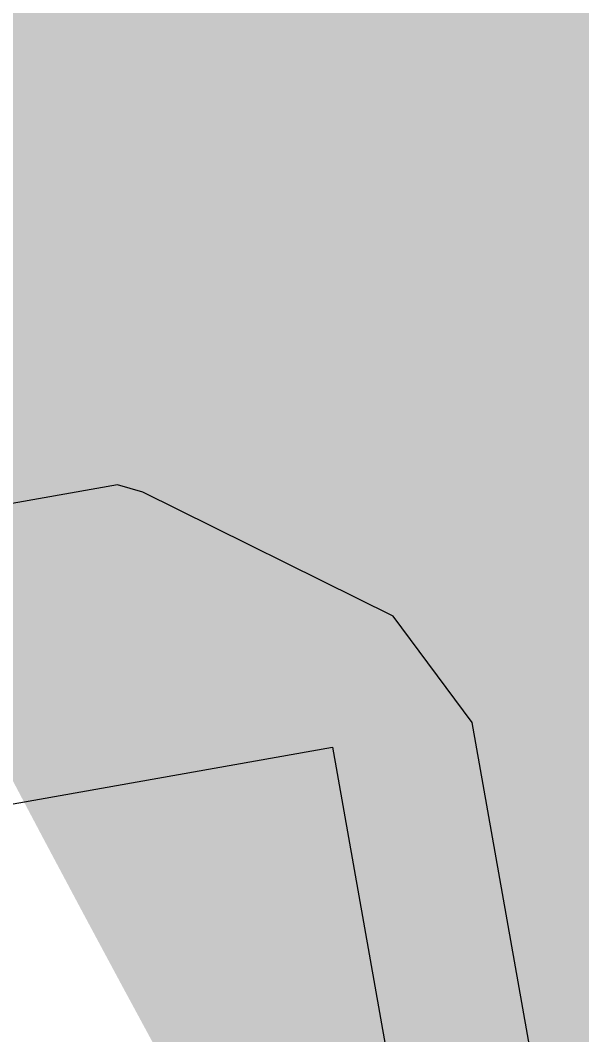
# Model space of a CAD drawing. Header units: millimetres. Extents: x 0 to 9483559, y -180456 to 305735.
# Drawn here: x 457250.94 to 457256.72, y 27047.54 to 27057.98 of the extents above; entities that cross this region are included whole.
import ezdxf
from ezdxf.enums import TextEntityAlignment as Align

# ---------------------------------------------------------------- set-up
doc = ezdxf.new("R2018")
doc.units = ezdxf.units.MM
for name, color, linetype, lineweight in [('АР_Маркер экспликации', 239, 'Continuous', 13), ('АР_Номер помещения', 250, 'Continuous', 9), ('АР_Размеры', 175, 'Continuous', 9), ('АР_Сущ Несущая стена', 250, 'Continuous', 50)]:
    doc.layers.add(name, color=color, linetype=linetype, lineweight=lineweight)
doc.layers.add('АР_Названия помещений', color=124, linetype='Continuous', lineweight=5, plot=False)
doc.layers.add('АР_Помещения_площадь', color=19, linetype='Continuous', lineweight=9, plot=False)
doc.styles.add('ISOCPEUR', font='', dxfattribs={"height": 250})
doc.styles.get("Standard").update_dxf_attribs({"font": 'GOST.TTF'})
doc.styles.get('ISOCPEUR').set_extended_font_data('ISOCPEUR', italic=True)

# ---------------------------------------------------------------- blocks, each defined once
blk = doc.blocks.new('*U333')
at = {"color": 7, "style": 'ISOCPEUR', "width": 0.7, "flags": 1}
blk.add_attdef('КАТЕГОРИЯ', (-499.166, -2092.186), '', height=250, dxfattribs=at)
at = {"layer": 'АР_Номер помещения', "color": 7, "style": 'ISOCPEUR', "width": 0.7}
blk.add_attdef('НОМЕР_ПОМЕЩЕНИЯ', text='', height=300, dxfattribs=at).set_placement((-13874.5, 6637.552), align=Align.MIDDLE_CENTER)
at = {"layer": 'АР_Помещения_площадь', "color": 7, "lineweight": 30, "width": 0.7, "flags": 104}
blk.add_attdef('ИМЯ_ПОМЕЩЕНИЯ', text='', height=100, dxfattribs=at).set_placement((157.628, 1217.141), align=Align.MIDDLE_CENTER)
at = {"layer": 'АР_Помещения_площадь', "color": 7, "style": 'ISOCPEUR', "width": 0.7}
blk.add_attdef('ПЛОЩАДЬ_ПОМЕЩЕНИЯ', text='', height=200, dxfattribs=at).set_placement((-12654.582, 407.672), align=Align.MIDDLE_RIGHT)
blk = doc.blocks.new('*U327')
at = {"color": 7, "style": 'ISOCPEUR', "width": 0.7, "flags": 1}
blk.add_attdef('КАТЕГОРИЯ', (-499.166, -2092.186), '', height=250, dxfattribs=at)
at = {"layer": 'АР_Номер помещения', "color": 7, "style": 'ISOCPEUR', "width": 0.7}
blk.add_attdef('НОМЕР_ПОМЕЩЕНИЯ', text='', height=300, dxfattribs=at).set_placement((-17424.901, 1870.773), align=Align.MIDDLE_CENTER)
at = {"layer": 'АР_Помещения_площадь', "color": 7, "lineweight": 30, "width": 0.7, "flags": 104}
blk.add_attdef('ИМЯ_ПОМЕЩЕНИЯ', text='', height=100, dxfattribs=at).set_placement((157.628, 1217.141), align=Align.MIDDLE_CENTER)
at = {"layer": 'АР_Помещения_площадь', "color": 7, "style": 'ISOCPEUR', "width": 0.7}
blk.add_attdef('ПЛОЩАДЬ_ПОМЕЩЕНИЯ', text='', height=200, dxfattribs=at).set_placement((-12452.811, 399.356), align=Align.MIDDLE_RIGHT)

msp = doc.modelspace()

# ---------------------------------------------------------------- linework, layer by layer
at = {"layer": 'АР_Размеры', "color": 5, "lineweight": 9, "ltscale": 100, "transparency": 33554687}
for points in [[(457256.633, 27044.873), (457255.591, 27050.755), (457254.778, 27051.85), (457252.199, 27053.126), (457251.937, 27053.203), (457247.496, 27052.416), (457247.178, 27052.112), (457246.295, 27052.203), (457245.593, 27056.165), (457246.383, 27057.296), (457269.002, 27061.305)], [(457256.633, 27044.873), (457255.591, 27050.755), (457254.778, 27051.85), (457252.199, 27053.126), (457251.937, 27053.203), (457247.496, 27052.416), (457247.178, 27052.112), (457246.295, 27052.203), (457245.593, 27056.165), (457246.383, 27057.296), (457269.002, 27061.305)], [(457256.633, 27044.873), (457255.591, 27050.755), (457254.778, 27051.85), (457252.199, 27053.126), (457251.937, 27053.203), (457247.496, 27052.416), (457247.178, 27052.112), (457246.295, 27052.203), (457245.593, 27056.165), (457246.383, 27057.296), (457269.002, 27061.305)], [(457256.633, 27044.873), (457255.591, 27050.755), (457254.778, 27051.85), (457252.199, 27053.126), (457251.937, 27053.203), (457247.496, 27052.416), (457247.178, 27052.112), (457246.295, 27052.203), (457245.593, 27056.165), (457246.383, 27057.296), (457269.002, 27061.305)], [(457256.633, 27044.873), (457255.591, 27050.755), (457254.778, 27051.85), (457252.199, 27053.126), (457251.937, 27053.203), (457247.496, 27052.416), (457247.178, 27052.112), (457246.295, 27052.203), (457245.593, 27056.165), (457246.383, 27057.296), (457269.002, 27061.305)], [(457256.633, 27044.873), (457255.591, 27050.755), (457254.778, 27051.85), (457252.199, 27053.126), (457251.937, 27053.203), (457247.496, 27052.416), (457247.178, 27052.112), (457246.295, 27052.203), (457245.593, 27056.165), (457246.383, 27057.296), (457269.002, 27061.305)], [(457256.633, 27044.873), (457255.591, 27050.755), (457254.778, 27051.85), (457252.199, 27053.126), (457251.937, 27053.203), (457247.496, 27052.416), (457247.178, 27052.112), (457246.295, 27052.203), (457245.593, 27056.165), (457246.383, 27057.296), (457269.002, 27061.305)], [(457256.633, 27044.873), (457255.591, 27050.755), (457254.778, 27051.85), (457252.199, 27053.126), (457251.937, 27053.203), (457247.496, 27052.416), (457247.178, 27052.112), (457246.295, 27052.203), (457245.593, 27056.165), (457246.383, 27057.296), (457269.002, 27061.305)], [(457256.633, 27044.873), (457255.591, 27050.755), (457254.778, 27051.85), (457252.199, 27053.126), (457251.937, 27053.203), (457247.496, 27052.416), (457247.178, 27052.112), (457246.295, 27052.203), (457245.593, 27056.165), (457246.383, 27057.296), (457269.002, 27061.305)], [(457256.633, 27044.873), (457255.591, 27050.755), (457254.778, 27051.85), (457252.199, 27053.126), (457251.937, 27053.203), (457247.496, 27052.416), (457247.178, 27052.112), (457246.295, 27052.203), (457245.593, 27056.165), (457246.383, 27057.296), (457269.002, 27061.305)], [(457256.633, 27044.873), (457255.591, 27050.755), (457254.778, 27051.85), (457252.199, 27053.126), (457251.937, 27053.203), (457247.496, 27052.416), (457247.178, 27052.112), (457246.295, 27052.203), (457245.593, 27056.165), (457246.383, 27057.296), (457269.002, 27061.305)], [(457256.633, 27044.873), (457255.591, 27050.755), (457254.778, 27051.85), (457252.199, 27053.126), (457251.937, 27053.203), (457247.496, 27052.416), (457247.178, 27052.112), (457246.295, 27052.203), (457245.593, 27056.165), (457246.383, 27057.296), (457269.002, 27061.305)], [(457256.633, 27044.873), (457255.591, 27050.755), (457254.778, 27051.85), (457252.199, 27053.126), (457251.937, 27053.203), (457247.496, 27052.416), (457247.178, 27052.112), (457246.295, 27052.203), (457245.593, 27056.165), (457246.383, 27057.296), (457269.002, 27061.305)], [(457256.633, 27044.873), (457255.591, 27050.755), (457254.778, 27051.85), (457252.199, 27053.126), (457251.937, 27053.203), (457247.496, 27052.416), (457247.178, 27052.112), (457246.295, 27052.203), (457245.593, 27056.165), (457246.383, 27057.296), (457269.002, 27061.305)], [(457256.633, 27044.873), (457255.591, 27050.755), (457254.778, 27051.85), (457252.199, 27053.126), (457251.937, 27053.203), (457247.496, 27052.416), (457247.178, 27052.112), (457246.295, 27052.203), (457245.593, 27056.165), (457246.383, 27057.296), (457269.002, 27061.305)], [(457256.633, 27044.873), (457255.591, 27050.755), (457254.778, 27051.85), (457252.199, 27053.126), (457251.937, 27053.203), (457247.496, 27052.416), (457247.178, 27052.112), (457246.295, 27052.203), (457245.593, 27056.165), (457246.383, 27057.296), (457269.002, 27061.305)], [(457256.633, 27044.873), (457255.591, 27050.755), (457254.778, 27051.85), (457252.199, 27053.126), (457251.937, 27053.203), (457247.496, 27052.416), (457247.178, 27052.112), (457246.295, 27052.203), (457245.593, 27056.165), (457246.383, 27057.296), (457269.002, 27061.305)], [(457256.633, 27044.873), (457255.591, 27050.755), (457254.778, 27051.85), (457252.199, 27053.126), (457251.937, 27053.203), (457247.496, 27052.416), (457247.178, 27052.112), (457246.295, 27052.203), (457245.593, 27056.165), (457246.383, 27057.296), (457269.002, 27061.305)], [(457256.633, 27044.873), (457255.591, 27050.755), (457254.778, 27051.85), (457252.199, 27053.126), (457251.937, 27053.203), (457247.496, 27052.416), (457247.178, 27052.112), (457246.295, 27052.203), (457245.593, 27056.165), (457246.383, 27057.296), (457269.002, 27061.305)], [(457256.633, 27044.873), (457255.591, 27050.755), (457254.778, 27051.85), (457252.199, 27053.126), (457251.937, 27053.203), (457247.496, 27052.416), (457247.178, 27052.112), (457246.295, 27052.203), (457245.593, 27056.165), (457246.383, 27057.296), (457269.002, 27061.305)], [(457256.633, 27044.873), (457255.591, 27050.755), (457254.778, 27051.85), (457252.199, 27053.126), (457251.937, 27053.203), (457247.496, 27052.416), (457247.178, 27052.112), (457246.295, 27052.203), (457245.593, 27056.165), (457246.383, 27057.296), (457269.002, 27061.305)], [(457256.633, 27044.873), (457255.591, 27050.755), (457254.778, 27051.85), (457252.199, 27053.126), (457251.937, 27053.203), (457247.496, 27052.416), (457247.178, 27052.112), (457246.295, 27052.203), (457245.593, 27056.165), (457246.383, 27057.296), (457269.002, 27061.305)], [(457256.633, 27044.873), (457255.591, 27050.755), (457254.778, 27051.85), (457252.199, 27053.126), (457251.937, 27053.203), (457247.496, 27052.416), (457247.178, 27052.112), (457246.295, 27052.203), (457245.593, 27056.165), (457246.383, 27057.296), (457269.002, 27061.305)], [(457256.633, 27044.873), (457255.591, 27050.755), (457254.778, 27051.85), (457252.199, 27053.126), (457251.937, 27053.203), (457247.496, 27052.416), (457247.178, 27052.112), (457246.295, 27052.203), (457245.593, 27056.165), (457246.383, 27057.296), (457269.002, 27061.305)], [(457256.633, 27044.873), (457255.591, 27050.755), (457254.778, 27051.85), (457252.199, 27053.126), (457251.937, 27053.203), (457247.496, 27052.416), (457247.178, 27052.112), (457246.295, 27052.203), (457245.593, 27056.165), (457246.383, 27057.296), (457269.002, 27061.305)], [(457256.633, 27044.873), (457255.591, 27050.755), (457254.778, 27051.85), (457252.199, 27053.126), (457251.937, 27053.203), (457247.496, 27052.416), (457247.178, 27052.112), (457246.295, 27052.203), (457245.593, 27056.165), (457246.383, 27057.296), (457269.002, 27061.305)], [(457256.633, 27044.873), (457255.591, 27050.755), (457254.778, 27051.85), (457252.199, 27053.126), (457251.937, 27053.203), (457247.496, 27052.416), (457247.178, 27052.112), (457246.295, 27052.203), (457245.593, 27056.165), (457246.383, 27057.296), (457269.002, 27061.305)], [(457256.633, 27044.873), (457255.591, 27050.755), (457254.778, 27051.85), (457252.199, 27053.126), (457251.937, 27053.203), (457247.496, 27052.416), (457247.178, 27052.112), (457246.295, 27052.203), (457245.593, 27056.165), (457246.383, 27057.296), (457269.002, 27061.305)], [(457256.633, 27044.873), (457255.591, 27050.755), (457254.778, 27051.85), (457252.199, 27053.126), (457251.937, 27053.203), (457247.496, 27052.416), (457247.178, 27052.112), (457246.295, 27052.203), (457245.593, 27056.165), (457246.383, 27057.296), (457269.002, 27061.305)], [(457256.633, 27044.873), (457255.591, 27050.755), (457254.778, 27051.85), (457252.199, 27053.126), (457251.937, 27053.203), (457247.496, 27052.416), (457247.178, 27052.112), (457246.295, 27052.203), (457245.593, 27056.165), (457246.383, 27057.296), (457269.002, 27061.305)], [(457256.633, 27044.873), (457255.591, 27050.755), (457254.778, 27051.85), (457252.199, 27053.126), (457251.937, 27053.203), (457247.496, 27052.416), (457247.178, 27052.112), (457246.295, 27052.203), (457245.593, 27056.165), (457246.383, 27057.296), (457269.002, 27061.305)], [(457256.633, 27044.873), (457255.591, 27050.755), (457254.778, 27051.85), (457252.199, 27053.126), (457251.937, 27053.203), (457247.496, 27052.416), (457247.178, 27052.112), (457246.295, 27052.203), (457245.593, 27056.165), (457246.383, 27057.296), (457269.002, 27061.305)], [(457256.633, 27044.873), (457255.591, 27050.755), (457254.778, 27051.85), (457252.199, 27053.126), (457251.937, 27053.203), (457247.496, 27052.416), (457247.178, 27052.112), (457246.295, 27052.203), (457245.593, 27056.165), (457246.383, 27057.296), (457269.002, 27061.305)], [(457256.633, 27044.873), (457255.591, 27050.755), (457254.778, 27051.85), (457252.199, 27053.126), (457251.937, 27053.203), (457247.496, 27052.416), (457247.178, 27052.112), (457246.295, 27052.203), (457245.593, 27056.165), (457246.383, 27057.296), (457269.002, 27061.305)], [(457256.633, 27044.873), (457255.591, 27050.755), (457254.778, 27051.85), (457252.199, 27053.126), (457251.937, 27053.203), (457247.496, 27052.416), (457247.178, 27052.112), (457246.295, 27052.203), (457245.593, 27056.165), (457246.383, 27057.296), (457269.002, 27061.305)], [(457256.633, 27044.873), (457255.591, 27050.755), (457254.778, 27051.85), (457252.199, 27053.126), (457251.937, 27053.203), (457247.496, 27052.416), (457247.178, 27052.112), (457246.295, 27052.203), (457245.593, 27056.165), (457246.383, 27057.296), (457269.002, 27061.305)], [(457256.633, 27044.873), (457255.591, 27050.755), (457254.778, 27051.85), (457252.199, 27053.126), (457251.937, 27053.203), (457247.496, 27052.416), (457247.178, 27052.112), (457246.295, 27052.203), (457245.593, 27056.165), (457246.383, 27057.296), (457269.002, 27061.305)], [(457256.633, 27044.873), (457255.591, 27050.755), (457254.778, 27051.85), (457252.199, 27053.126), (457251.937, 27053.203), (457247.496, 27052.416), (457247.178, 27052.112), (457246.295, 27052.203), (457245.593, 27056.165), (457246.383, 27057.296), (457269.002, 27061.305)], [(457256.633, 27044.873), (457255.591, 27050.755), (457254.778, 27051.85), (457252.199, 27053.126), (457251.937, 27053.203), (457247.496, 27052.416), (457247.178, 27052.112), (457246.295, 27052.203), (457245.593, 27056.165), (457246.383, 27057.296), (457269.002, 27061.305)], [(457256.633, 27044.873), (457255.591, 27050.755), (457254.778, 27051.85), (457252.199, 27053.126), (457251.937, 27053.203), (457247.496, 27052.416), (457247.178, 27052.112), (457246.295, 27052.203), (457245.593, 27056.165), (457246.383, 27057.296), (457269.002, 27061.305)], [(457256.633, 27044.873), (457255.591, 27050.755), (457254.778, 27051.85), (457252.199, 27053.126), (457251.937, 27053.203), (457247.496, 27052.416), (457247.178, 27052.112), (457246.295, 27052.203), (457245.593, 27056.165), (457246.383, 27057.296), (457269.002, 27061.305)], [(457256.633, 27044.873), (457255.591, 27050.755), (457254.778, 27051.85), (457252.199, 27053.126), (457251.937, 27053.203), (457247.496, 27052.416), (457247.178, 27052.112), (457246.295, 27052.203), (457245.593, 27056.165), (457246.383, 27057.296), (457269.002, 27061.305)], [(457256.633, 27044.873), (457255.591, 27050.755), (457254.778, 27051.85), (457252.199, 27053.126), (457251.937, 27053.203), (457247.496, 27052.416), (457247.178, 27052.112), (457246.295, 27052.203), (457245.593, 27056.165), (457246.383, 27057.296), (457269.002, 27061.305)], [(457256.633, 27044.873), (457255.591, 27050.755), (457254.778, 27051.85), (457252.199, 27053.126), (457251.937, 27053.203), (457247.496, 27052.416), (457247.178, 27052.112), (457246.295, 27052.203), (457245.593, 27056.165), (457246.383, 27057.296), (457269.002, 27061.305)], [(457256.633, 27044.873), (457255.591, 27050.755), (457254.778, 27051.85), (457252.199, 27053.126), (457251.937, 27053.203), (457247.496, 27052.416), (457247.178, 27052.112), (457246.295, 27052.203), (457245.593, 27056.165), (457246.383, 27057.296), (457269.002, 27061.305)], [(457256.633, 27044.873), (457255.591, 27050.755), (457254.778, 27051.85), (457252.199, 27053.126), (457251.937, 27053.203), (457247.496, 27052.416), (457247.178, 27052.112), (457246.295, 27052.203), (457245.593, 27056.165), (457246.383, 27057.296), (457269.002, 27061.305)], [(457256.633, 27044.873), (457255.591, 27050.755), (457254.778, 27051.85), (457252.199, 27053.126), (457251.937, 27053.203), (457247.496, 27052.416), (457247.178, 27052.112), (457246.295, 27052.203), (457245.593, 27056.165), (457246.383, 27057.296), (457269.002, 27061.305)], [(457256.633, 27044.873), (457255.591, 27050.755), (457254.778, 27051.85), (457252.199, 27053.126), (457251.937, 27053.203), (457247.496, 27052.416), (457247.178, 27052.112), (457246.295, 27052.203), (457245.593, 27056.165), (457246.383, 27057.296), (457269.002, 27061.305)], [(457256.633, 27044.873), (457255.591, 27050.755), (457254.778, 27051.85), (457252.199, 27053.126), (457251.937, 27053.203), (457247.496, 27052.416), (457247.178, 27052.112), (457246.295, 27052.203), (457245.593, 27056.165), (457246.383, 27057.296), (457269.002, 27061.305)], [(457256.633, 27044.873), (457255.591, 27050.755), (457254.778, 27051.85), (457252.199, 27053.126), (457251.937, 27053.203), (457247.496, 27052.416), (457247.178, 27052.112), (457246.295, 27052.203), (457245.593, 27056.165), (457246.383, 27057.296), (457269.002, 27061.305)], [(457256.633, 27044.873), (457255.591, 27050.755), (457254.778, 27051.85), (457252.199, 27053.126), (457251.937, 27053.203), (457247.496, 27052.416), (457247.178, 27052.112), (457246.295, 27052.203), (457245.593, 27056.165), (457246.383, 27057.296), (457269.002, 27061.305)], [(457256.633, 27044.873), (457255.591, 27050.755), (457254.778, 27051.85), (457252.199, 27053.126), (457251.937, 27053.203), (457247.496, 27052.416), (457247.178, 27052.112), (457246.295, 27052.203), (457245.593, 27056.165), (457246.383, 27057.296), (457269.002, 27061.305)], [(457256.633, 27044.873), (457255.591, 27050.755), (457254.778, 27051.85), (457252.199, 27053.126), (457251.937, 27053.203), (457247.496, 27052.416), (457247.178, 27052.112), (457246.295, 27052.203), (457245.593, 27056.165), (457246.383, 27057.296), (457269.002, 27061.305)], [(457256.633, 27044.873), (457255.591, 27050.755), (457254.778, 27051.85), (457252.199, 27053.126), (457251.937, 27053.203), (457247.496, 27052.416), (457247.178, 27052.112), (457246.295, 27052.203), (457245.593, 27056.165), (457246.383, 27057.296), (457269.002, 27061.305)], [(457256.633, 27044.873), (457255.591, 27050.755), (457254.778, 27051.85), (457252.199, 27053.126), (457251.937, 27053.203), (457247.496, 27052.416), (457247.178, 27052.112), (457246.295, 27052.203), (457245.593, 27056.165), (457246.383, 27057.296), (457269.002, 27061.305)], [(457256.633, 27044.873), (457255.591, 27050.755), (457254.778, 27051.85), (457252.199, 27053.126), (457251.937, 27053.203), (457247.496, 27052.416), (457247.178, 27052.112), (457246.295, 27052.203), (457245.593, 27056.165), (457246.383, 27057.296), (457269.002, 27061.305)], [(457256.633, 27044.873), (457255.591, 27050.755), (457254.778, 27051.85), (457252.199, 27053.126), (457251.937, 27053.203), (457247.496, 27052.416), (457247.178, 27052.112), (457246.295, 27052.203), (457245.593, 27056.165), (457246.383, 27057.296), (457269.002, 27061.305)], [(457256.633, 27044.873), (457255.591, 27050.755), (457254.778, 27051.85), (457252.199, 27053.126), (457251.937, 27053.203), (457247.496, 27052.416), (457247.178, 27052.112), (457246.295, 27052.203), (457245.593, 27056.165), (457246.383, 27057.296), (457269.002, 27061.305)], [(457256.633, 27044.873), (457255.591, 27050.755), (457254.778, 27051.85), (457252.199, 27053.126), (457251.937, 27053.203), (457247.496, 27052.416), (457247.178, 27052.112), (457246.295, 27052.203), (457245.593, 27056.165), (457246.383, 27057.296), (457269.002, 27061.305)], [(457256.633, 27044.873), (457255.591, 27050.755), (457254.778, 27051.85), (457252.199, 27053.126), (457251.937, 27053.203), (457247.496, 27052.416), (457247.178, 27052.112), (457246.295, 27052.203), (457245.593, 27056.165), (457246.383, 27057.296), (457269.002, 27061.305)], [(457256.633, 27044.873), (457255.591, 27050.755), (457254.778, 27051.85), (457252.199, 27053.126), (457251.937, 27053.203), (457247.496, 27052.416), (457247.178, 27052.112), (457246.295, 27052.203), (457245.593, 27056.165), (457246.383, 27057.296), (457269.002, 27061.305)], [(457256.633, 27044.873), (457255.591, 27050.755), (457254.778, 27051.85), (457252.199, 27053.126), (457251.937, 27053.203), (457247.496, 27052.416), (457247.178, 27052.112), (457246.295, 27052.203), (457245.593, 27056.165), (457246.383, 27057.296), (457269.002, 27061.305)], [(457256.633, 27044.873), (457255.591, 27050.755), (457254.778, 27051.85), (457252.199, 27053.126), (457251.937, 27053.203), (457247.496, 27052.416), (457247.178, 27052.112), (457246.295, 27052.203), (457245.593, 27056.165), (457246.383, 27057.296), (457269.002, 27061.305)], [(457256.633, 27044.873), (457255.591, 27050.755), (457254.778, 27051.85), (457252.199, 27053.126), (457251.937, 27053.203), (457247.496, 27052.416), (457247.178, 27052.112), (457246.295, 27052.203), (457245.593, 27056.165), (457246.383, 27057.296), (457269.002, 27061.305)], [(457256.633, 27044.873), (457255.591, 27050.755), (457254.778, 27051.85), (457252.199, 27053.126), (457251.937, 27053.203), (457247.496, 27052.416), (457247.178, 27052.112), (457246.295, 27052.203), (457245.593, 27056.165), (457246.383, 27057.296), (457269.002, 27061.305)], [(457256.633, 27044.873), (457255.591, 27050.755), (457254.778, 27051.85), (457252.199, 27053.126), (457251.937, 27053.203), (457247.496, 27052.416), (457247.178, 27052.112), (457246.295, 27052.203), (457245.593, 27056.165), (457246.383, 27057.296), (457269.002, 27061.305)], [(457256.633, 27044.873), (457255.591, 27050.755), (457254.778, 27051.85), (457252.199, 27053.126), (457251.937, 27053.203), (457247.496, 27052.416), (457247.178, 27052.112), (457246.295, 27052.203), (457245.593, 27056.165), (457246.383, 27057.296), (457269.002, 27061.305)], [(457256.633, 27044.873), (457255.591, 27050.755), (457254.778, 27051.85), (457252.199, 27053.126), (457251.937, 27053.203), (457247.496, 27052.416), (457247.178, 27052.112), (457246.295, 27052.203), (457245.593, 27056.165), (457246.383, 27057.296), (457269.002, 27061.305)], [(457256.633, 27044.873), (457255.591, 27050.755), (457254.778, 27051.85), (457252.199, 27053.126), (457251.937, 27053.203), (457247.496, 27052.416), (457247.178, 27052.112), (457246.295, 27052.203), (457245.593, 27056.165), (457246.383, 27057.296), (457269.002, 27061.305)], [(457256.633, 27044.873), (457255.591, 27050.755), (457254.778, 27051.85), (457252.199, 27053.126), (457251.937, 27053.203), (457247.496, 27052.416), (457247.178, 27052.112), (457246.295, 27052.203), (457245.593, 27056.165), (457246.383, 27057.296), (457269.002, 27061.305)], [(457256.633, 27044.873), (457255.591, 27050.755), (457254.778, 27051.85), (457252.199, 27053.126), (457251.937, 27053.203), (457247.496, 27052.416), (457247.178, 27052.112), (457246.295, 27052.203), (457245.593, 27056.165), (457246.383, 27057.296), (457269.002, 27061.305)], [(457256.633, 27044.873), (457255.591, 27050.755), (457254.778, 27051.85), (457252.199, 27053.126), (457251.937, 27053.203), (457247.496, 27052.416), (457247.178, 27052.112), (457246.295, 27052.203), (457245.593, 27056.165), (457246.383, 27057.296), (457269.002, 27061.305)], [(457256.633, 27044.873), (457255.591, 27050.755), (457254.778, 27051.85), (457252.199, 27053.126), (457251.937, 27053.203), (457247.496, 27052.416), (457247.178, 27052.112), (457246.295, 27052.203), (457245.593, 27056.165), (457246.383, 27057.296), (457269.002, 27061.305)], [(457256.633, 27044.873), (457255.591, 27050.755), (457254.778, 27051.85), (457252.199, 27053.126), (457251.937, 27053.203), (457247.496, 27052.416), (457247.178, 27052.112), (457246.295, 27052.203), (457245.593, 27056.165), (457246.383, 27057.296), (457269.002, 27061.305)], [(457256.633, 27044.873), (457255.591, 27050.755), (457254.778, 27051.85), (457252.199, 27053.126), (457251.937, 27053.203), (457247.496, 27052.416), (457247.178, 27052.112), (457246.295, 27052.203), (457245.593, 27056.165), (457246.383, 27057.296), (457269.002, 27061.305)], [(457256.633, 27044.873), (457255.591, 27050.755), (457254.778, 27051.85), (457252.199, 27053.126), (457251.937, 27053.203), (457247.496, 27052.416), (457247.178, 27052.112), (457246.295, 27052.203), (457245.593, 27056.165), (457246.383, 27057.296), (457269.002, 27061.305)], [(457256.633, 27044.873), (457255.591, 27050.755), (457254.778, 27051.85), (457252.199, 27053.126), (457251.937, 27053.203), (457247.496, 27052.416), (457247.178, 27052.112), (457246.295, 27052.203), (457245.593, 27056.165), (457246.383, 27057.296), (457269.002, 27061.305)], [(457256.633, 27044.873), (457255.591, 27050.755), (457254.778, 27051.85), (457252.199, 27053.126), (457251.937, 27053.203), (457247.496, 27052.416), (457247.178, 27052.112), (457246.295, 27052.203), (457245.593, 27056.165), (457246.383, 27057.296), (457269.002, 27061.305)], [(457256.633, 27044.873), (457255.591, 27050.755), (457254.778, 27051.85), (457252.199, 27053.126), (457251.937, 27053.203), (457247.496, 27052.416), (457247.178, 27052.112), (457246.295, 27052.203), (457245.593, 27056.165), (457246.383, 27057.296), (457269.002, 27061.305)], [(457256.633, 27044.873), (457255.591, 27050.755), (457254.778, 27051.85), (457252.199, 27053.126), (457251.937, 27053.203), (457247.496, 27052.416), (457247.178, 27052.112), (457246.295, 27052.203), (457245.593, 27056.165), (457246.383, 27057.296), (457269.002, 27061.305)], [(457256.633, 27044.873), (457255.591, 27050.755), (457254.778, 27051.85), (457252.199, 27053.126), (457251.937, 27053.203), (457247.496, 27052.416), (457247.178, 27052.112), (457246.295, 27052.203), (457245.593, 27056.165), (457246.383, 27057.296), (457269.002, 27061.305)], [(457256.633, 27044.873), (457255.591, 27050.755), (457254.778, 27051.85), (457252.199, 27053.126), (457251.937, 27053.203), (457247.496, 27052.416), (457247.178, 27052.112), (457246.295, 27052.203), (457245.593, 27056.165), (457246.383, 27057.296), (457269.002, 27061.305)], [(457256.633, 27044.873), (457255.591, 27050.755), (457254.778, 27051.85), (457252.199, 27053.126), (457251.937, 27053.203), (457247.496, 27052.416), (457247.178, 27052.112), (457246.295, 27052.203), (457245.593, 27056.165), (457246.383, 27057.296), (457269.002, 27061.305)], [(457256.633, 27044.873), (457255.591, 27050.755), (457254.778, 27051.85), (457252.199, 27053.126), (457251.937, 27053.203), (457247.496, 27052.416), (457247.178, 27052.112), (457246.295, 27052.203), (457245.593, 27056.165), (457246.383, 27057.296), (457269.002, 27061.305)], [(457256.633, 27044.873), (457255.591, 27050.755), (457254.778, 27051.85), (457252.199, 27053.126), (457251.937, 27053.203), (457247.496, 27052.416), (457247.178, 27052.112), (457246.295, 27052.203), (457245.593, 27056.165), (457246.383, 27057.296), (457269.002, 27061.305)], [(457256.633, 27044.873), (457255.591, 27050.755), (457254.778, 27051.85), (457252.199, 27053.126), (457251.937, 27053.203), (457247.496, 27052.416), (457247.178, 27052.112), (457246.295, 27052.203), (457245.593, 27056.165), (457246.383, 27057.296), (457269.002, 27061.305)], [(457256.633, 27044.873), (457255.591, 27050.755), (457254.778, 27051.85), (457252.199, 27053.126), (457251.937, 27053.203), (457247.496, 27052.416), (457247.178, 27052.112), (457246.295, 27052.203), (457245.593, 27056.165), (457246.383, 27057.296), (457269.002, 27061.305)], [(457256.633, 27044.873), (457255.591, 27050.755), (457254.778, 27051.85), (457252.199, 27053.126), (457251.937, 27053.203), (457247.496, 27052.416), (457247.178, 27052.112), (457246.295, 27052.203), (457245.593, 27056.165), (457246.383, 27057.296), (457269.002, 27061.305)], [(457256.633, 27044.873), (457255.591, 27050.755), (457254.778, 27051.85), (457252.199, 27053.126), (457251.937, 27053.203), (457247.496, 27052.416), (457247.178, 27052.112), (457246.295, 27052.203), (457245.593, 27056.165), (457246.383, 27057.296), (457269.002, 27061.305)], [(457256.633, 27044.873), (457255.591, 27050.755), (457254.778, 27051.85), (457252.199, 27053.126), (457251.937, 27053.203), (457247.496, 27052.416), (457247.178, 27052.112), (457246.295, 27052.203), (457245.593, 27056.165), (457246.383, 27057.296), (457269.002, 27061.305)], [(457256.633, 27044.873), (457255.591, 27050.755), (457254.778, 27051.85), (457252.199, 27053.126), (457251.937, 27053.203), (457247.496, 27052.416), (457247.178, 27052.112), (457246.295, 27052.203), (457245.593, 27056.165), (457246.383, 27057.296), (457269.002, 27061.305)], [(457256.633, 27044.873), (457255.591, 27050.755), (457254.778, 27051.85), (457252.199, 27053.126), (457251.937, 27053.203), (457247.496, 27052.416), (457247.178, 27052.112), (457246.295, 27052.203), (457245.593, 27056.165), (457246.383, 27057.296), (457269.002, 27061.305)], [(457256.633, 27044.873), (457255.591, 27050.755), (457254.778, 27051.85), (457252.199, 27053.126), (457251.937, 27053.203), (457247.496, 27052.416), (457247.178, 27052.112), (457246.295, 27052.203), (457245.593, 27056.165), (457246.383, 27057.296), (457269.002, 27061.305)], [(457256.633, 27044.873), (457255.591, 27050.755), (457254.778, 27051.85), (457252.199, 27053.126), (457251.937, 27053.203), (457247.496, 27052.416), (457247.178, 27052.112), (457246.295, 27052.203), (457245.593, 27056.165), (457246.383, 27057.296), (457269.002, 27061.305)], [(457256.633, 27044.873), (457255.591, 27050.755), (457254.778, 27051.85), (457252.199, 27053.126), (457251.937, 27053.203), (457247.496, 27052.416), (457247.178, 27052.112), (457246.295, 27052.203), (457245.593, 27056.165), (457246.383, 27057.296), (457269.002, 27061.305)], [(457256.633, 27044.873), (457255.591, 27050.755), (457254.778, 27051.85), (457252.199, 27053.126), (457251.937, 27053.203), (457247.496, 27052.416), (457247.178, 27052.112), (457246.295, 27052.203), (457245.593, 27056.165), (457246.383, 27057.296), (457269.002, 27061.305)], [(457256.633, 27044.873), (457255.591, 27050.755), (457254.778, 27051.85), (457252.199, 27053.126), (457251.937, 27053.203), (457247.496, 27052.416), (457247.178, 27052.112), (457246.295, 27052.203), (457245.593, 27056.165), (457246.383, 27057.296), (457269.002, 27061.305)], [(457256.633, 27044.873), (457255.591, 27050.755), (457254.778, 27051.85), (457252.199, 27053.126), (457251.937, 27053.203), (457247.496, 27052.416), (457247.178, 27052.112), (457246.295, 27052.203), (457245.593, 27056.165), (457246.383, 27057.296), (457269.002, 27061.305)], [(457256.633, 27044.873), (457255.591, 27050.755), (457254.778, 27051.85), (457252.199, 27053.126), (457251.937, 27053.203), (457247.496, 27052.416), (457247.178, 27052.112), (457246.295, 27052.203), (457245.593, 27056.165), (457246.383, 27057.296), (457269.002, 27061.305)], [(457256.633, 27044.873), (457255.591, 27050.755), (457254.778, 27051.85), (457252.199, 27053.126), (457251.937, 27053.203), (457247.496, 27052.416), (457247.178, 27052.112), (457246.295, 27052.203), (457245.593, 27056.165), (457246.383, 27057.296), (457269.002, 27061.305)], [(457256.633, 27044.873), (457255.591, 27050.755), (457254.778, 27051.85), (457252.199, 27053.126), (457251.937, 27053.203), (457247.496, 27052.416), (457247.178, 27052.112), (457246.295, 27052.203), (457245.593, 27056.165), (457246.383, 27057.296), (457269.002, 27061.305)], [(457256.633, 27044.873), (457255.591, 27050.755), (457254.778, 27051.85), (457252.199, 27053.126), (457251.937, 27053.203), (457247.496, 27052.416), (457247.178, 27052.112), (457246.295, 27052.203), (457245.593, 27056.165), (457246.383, 27057.296), (457269.002, 27061.305)], [(457256.633, 27044.873), (457255.591, 27050.755), (457254.778, 27051.85), (457252.199, 27053.126), (457251.937, 27053.203), (457247.496, 27052.416), (457247.178, 27052.112), (457246.295, 27052.203), (457245.593, 27056.165), (457246.383, 27057.296), (457269.002, 27061.305)], [(457256.633, 27044.873), (457255.591, 27050.755), (457254.778, 27051.85), (457252.199, 27053.126), (457251.937, 27053.203), (457247.496, 27052.416), (457247.178, 27052.112), (457246.295, 27052.203), (457245.593, 27056.165), (457246.383, 27057.296), (457269.002, 27061.305)], [(457256.633, 27044.873), (457255.591, 27050.755), (457254.778, 27051.85), (457252.199, 27053.126), (457251.937, 27053.203), (457247.496, 27052.416), (457247.178, 27052.112), (457246.295, 27052.203), (457245.593, 27056.165), (457246.383, 27057.296), (457269.002, 27061.305)], [(457256.633, 27044.873), (457255.591, 27050.755), (457254.778, 27051.85), (457252.199, 27053.126), (457251.937, 27053.203), (457247.496, 27052.416), (457247.178, 27052.112), (457246.295, 27052.203), (457245.593, 27056.165), (457246.383, 27057.296), (457269.002, 27061.305)], [(457256.633, 27044.873), (457255.591, 27050.755), (457254.778, 27051.85), (457252.199, 27053.126), (457251.937, 27053.203), (457247.496, 27052.416), (457247.178, 27052.112), (457246.295, 27052.203), (457245.593, 27056.165), (457246.383, 27057.296), (457269.002, 27061.305)], [(457256.633, 27044.873), (457255.591, 27050.755), (457254.778, 27051.85), (457252.199, 27053.126), (457251.937, 27053.203), (457247.496, 27052.416), (457247.178, 27052.112), (457246.295, 27052.203), (457245.593, 27056.165), (457246.383, 27057.296), (457269.002, 27061.305)], [(457256.633, 27044.873), (457255.591, 27050.755), (457254.778, 27051.85), (457252.199, 27053.126), (457251.937, 27053.203), (457247.496, 27052.416), (457247.178, 27052.112), (457246.295, 27052.203), (457245.593, 27056.165), (457246.383, 27057.296), (457269.002, 27061.305)], [(457256.633, 27044.873), (457255.591, 27050.755), (457254.778, 27051.85), (457252.199, 27053.126), (457251.937, 27053.203), (457247.496, 27052.416), (457247.178, 27052.112), (457246.295, 27052.203), (457245.593, 27056.165), (457246.383, 27057.296), (457269.002, 27061.305)], [(457256.633, 27044.873), (457255.591, 27050.755), (457254.778, 27051.85), (457252.199, 27053.126), (457251.937, 27053.203), (457247.496, 27052.416), (457247.178, 27052.112), (457246.295, 27052.203), (457245.593, 27056.165), (457246.383, 27057.296), (457269.002, 27061.305)], [(457256.633, 27044.873), (457255.591, 27050.755), (457254.778, 27051.85), (457252.199, 27053.126), (457251.937, 27053.203), (457247.496, 27052.416), (457247.178, 27052.112), (457246.295, 27052.203), (457245.593, 27056.165), (457246.383, 27057.296), (457269.002, 27061.305)], [(457256.633, 27044.873), (457255.591, 27050.755), (457254.778, 27051.85), (457252.199, 27053.126), (457251.937, 27053.203), (457247.496, 27052.416), (457247.178, 27052.112), (457246.295, 27052.203), (457245.593, 27056.165), (457246.383, 27057.296), (457269.002, 27061.305)], [(457256.633, 27044.873), (457255.591, 27050.755), (457254.778, 27051.85), (457252.199, 27053.126), (457251.937, 27053.203), (457247.496, 27052.416), (457247.178, 27052.112), (457246.295, 27052.203), (457245.593, 27056.165), (457246.383, 27057.296), (457269.002, 27061.305)], [(457256.633, 27044.873), (457255.591, 27050.755), (457254.778, 27051.85), (457252.199, 27053.126), (457251.937, 27053.203), (457247.496, 27052.416), (457247.178, 27052.112), (457246.295, 27052.203), (457245.593, 27056.165), (457246.383, 27057.296), (457269.002, 27061.305)], [(457256.633, 27044.873), (457255.591, 27050.755), (457254.778, 27051.85), (457252.199, 27053.126), (457251.937, 27053.203), (457247.496, 27052.416), (457247.178, 27052.112), (457246.295, 27052.203), (457245.593, 27056.165), (457246.383, 27057.296), (457269.002, 27061.305)], [(457256.633, 27044.873), (457255.591, 27050.755), (457254.778, 27051.85), (457252.199, 27053.126), (457251.937, 27053.203), (457247.496, 27052.416), (457247.178, 27052.112), (457246.295, 27052.203), (457245.593, 27056.165), (457246.383, 27057.296), (457269.002, 27061.305)], [(457256.633, 27044.873), (457255.591, 27050.755), (457254.778, 27051.85), (457252.199, 27053.126), (457251.937, 27053.203), (457247.496, 27052.416), (457247.178, 27052.112), (457246.295, 27052.203), (457245.593, 27056.165), (457246.383, 27057.296), (457269.002, 27061.305)], [(457256.633, 27044.873), (457255.591, 27050.755), (457254.778, 27051.85), (457252.199, 27053.126), (457251.937, 27053.203), (457247.496, 27052.416), (457247.178, 27052.112), (457246.295, 27052.203), (457245.593, 27056.165), (457246.383, 27057.296), (457269.002, 27061.305)], [(457256.633, 27044.873), (457255.591, 27050.755), (457254.778, 27051.85), (457252.199, 27053.126), (457251.937, 27053.203), (457247.496, 27052.416), (457247.178, 27052.112), (457246.295, 27052.203), (457245.593, 27056.165), (457246.383, 27057.296), (457269.002, 27061.305)], [(457256.633, 27044.873), (457255.591, 27050.755), (457254.778, 27051.85), (457252.199, 27053.126), (457251.937, 27053.203), (457247.496, 27052.416), (457247.178, 27052.112), (457246.295, 27052.203), (457245.593, 27056.165), (457246.383, 27057.296), (457269.002, 27061.305)], [(457256.633, 27044.873), (457255.591, 27050.755), (457254.778, 27051.85), (457252.199, 27053.126), (457251.937, 27053.203), (457247.496, 27052.416), (457247.178, 27052.112), (457246.295, 27052.203), (457245.593, 27056.165), (457246.383, 27057.296), (457269.002, 27061.305)], [(457256.633, 27044.873), (457255.591, 27050.755), (457254.778, 27051.85), (457252.199, 27053.126), (457251.937, 27053.203), (457247.496, 27052.416), (457247.178, 27052.112), (457246.295, 27052.203), (457245.593, 27056.165), (457246.383, 27057.296), (457269.002, 27061.305)], [(457256.633, 27044.873), (457255.591, 27050.755), (457254.778, 27051.85), (457252.199, 27053.126), (457251.937, 27053.203), (457247.496, 27052.416), (457247.178, 27052.112), (457246.295, 27052.203), (457245.593, 27056.165), (457246.383, 27057.296), (457269.002, 27061.305)], [(457256.633, 27044.873), (457255.591, 27050.755), (457254.778, 27051.85), (457252.199, 27053.126), (457251.937, 27053.203), (457247.496, 27052.416), (457247.178, 27052.112), (457246.295, 27052.203), (457245.593, 27056.165), (457246.383, 27057.296), (457269.002, 27061.305)], [(457256.633, 27044.873), (457255.591, 27050.755), (457254.778, 27051.85), (457252.199, 27053.126), (457251.937, 27053.203), (457247.496, 27052.416), (457247.178, 27052.112), (457246.295, 27052.203), (457245.593, 27056.165), (457246.383, 27057.296), (457269.002, 27061.305)], [(457256.633, 27044.873), (457255.591, 27050.755), (457254.778, 27051.85), (457252.199, 27053.126), (457251.937, 27053.203), (457247.496, 27052.416), (457247.178, 27052.112), (457246.295, 27052.203), (457245.593, 27056.165), (457246.383, 27057.296), (457269.002, 27061.305)], [(457247.099, 27044.174), (457246.227, 27049.096), (457249.948, 27049.755), (457250.125, 27050.158), (457250.549, 27049.862), (457254.15, 27050.5), (457255.022, 27045.578)], [(457247.099, 27044.174), (457246.227, 27049.096), (457249.948, 27049.755), (457250.125, 27050.158), (457250.549, 27049.862), (457254.15, 27050.5), (457255.022, 27045.578)], [(457247.099, 27044.174), (457246.227, 27049.096), (457249.948, 27049.755), (457250.125, 27050.158), (457250.549, 27049.862), (457254.15, 27050.5), (457255.022, 27045.578)], [(457247.099, 27044.174), (457246.227, 27049.096), (457249.948, 27049.755), (457250.125, 27050.158), (457250.549, 27049.862), (457254.15, 27050.5), (457255.022, 27045.578)], [(457247.099, 27044.174), (457246.227, 27049.096), (457249.948, 27049.755), (457250.125, 27050.158), (457250.549, 27049.862), (457254.15, 27050.5), (457255.022, 27045.578)], [(457247.099, 27044.174), (457246.227, 27049.096), (457249.948, 27049.755), (457250.125, 27050.158), (457250.549, 27049.862), (457254.15, 27050.5), (457255.022, 27045.578)], [(457247.099, 27044.174), (457246.227, 27049.096), (457249.948, 27049.755), (457250.125, 27050.158), (457250.549, 27049.862), (457254.15, 27050.5), (457255.022, 27045.578)], [(457247.099, 27044.174), (457246.227, 27049.096), (457249.948, 27049.755), (457250.125, 27050.158), (457250.549, 27049.862), (457254.15, 27050.5), (457255.022, 27045.578)], [(457247.099, 27044.174), (457246.227, 27049.096), (457249.948, 27049.755), (457250.125, 27050.158), (457250.549, 27049.862), (457254.15, 27050.5), (457255.022, 27045.578)], [(457247.099, 27044.174), (457246.227, 27049.096), (457249.948, 27049.755), (457250.125, 27050.158), (457250.549, 27049.862), (457254.15, 27050.5), (457255.022, 27045.578)], [(457247.099, 27044.174), (457246.227, 27049.096), (457249.948, 27049.755), (457250.125, 27050.158), (457250.549, 27049.862), (457254.15, 27050.5), (457255.022, 27045.578)], [(457247.099, 27044.174), (457246.227, 27049.096), (457249.948, 27049.755), (457250.125, 27050.158), (457250.549, 27049.862), (457254.15, 27050.5), (457255.022, 27045.578)], [(457247.099, 27044.174), (457246.227, 27049.096), (457249.948, 27049.755), (457250.125, 27050.158), (457250.549, 27049.862), (457254.15, 27050.5), (457255.022, 27045.578)], [(457247.099, 27044.174), (457246.227, 27049.096), (457249.948, 27049.755), (457250.125, 27050.158), (457250.549, 27049.862), (457254.15, 27050.5), (457255.022, 27045.578)], [(457247.099, 27044.174), (457246.227, 27049.096), (457249.948, 27049.755), (457250.125, 27050.158), (457250.549, 27049.862), (457254.15, 27050.5), (457255.022, 27045.578)], [(457247.099, 27044.174), (457246.227, 27049.096), (457249.948, 27049.755), (457250.125, 27050.158), (457250.549, 27049.862), (457254.15, 27050.5), (457255.022, 27045.578)], [(457247.099, 27044.174), (457246.227, 27049.096), (457249.948, 27049.755), (457250.125, 27050.158), (457250.549, 27049.862), (457254.15, 27050.5), (457255.022, 27045.578)], [(457247.099, 27044.174), (457246.227, 27049.096), (457249.948, 27049.755), (457250.125, 27050.158), (457250.549, 27049.862), (457254.15, 27050.5), (457255.022, 27045.578)], [(457247.099, 27044.174), (457246.227, 27049.096), (457249.948, 27049.755), (457250.125, 27050.158), (457250.549, 27049.862), (457254.15, 27050.5), (457255.022, 27045.578)], [(457247.099, 27044.174), (457246.227, 27049.096), (457249.948, 27049.755), (457250.125, 27050.158), (457250.549, 27049.862), (457254.15, 27050.5), (457255.022, 27045.578)], [(457247.099, 27044.174), (457246.227, 27049.096), (457249.948, 27049.755), (457250.125, 27050.158), (457250.549, 27049.862), (457254.15, 27050.5), (457255.022, 27045.578)], [(457247.099, 27044.174), (457246.227, 27049.096), (457249.948, 27049.755), (457250.125, 27050.158), (457250.549, 27049.862), (457254.15, 27050.5), (457255.022, 27045.578)], [(457247.099, 27044.174), (457246.227, 27049.096), (457249.948, 27049.755), (457250.125, 27050.158), (457250.549, 27049.862), (457254.15, 27050.5), (457255.022, 27045.578)], [(457247.099, 27044.174), (457246.227, 27049.096), (457249.948, 27049.755), (457250.125, 27050.158), (457250.549, 27049.862), (457254.15, 27050.5), (457255.022, 27045.578)], [(457247.099, 27044.174), (457246.227, 27049.096), (457249.948, 27049.755), (457250.125, 27050.158), (457250.549, 27049.862), (457254.15, 27050.5), (457255.022, 27045.578)], [(457247.099, 27044.174), (457246.227, 27049.096), (457249.948, 27049.755), (457250.125, 27050.158), (457250.549, 27049.862), (457254.15, 27050.5), (457255.022, 27045.578)], [(457247.099, 27044.174), (457246.227, 27049.096), (457249.948, 27049.755), (457250.125, 27050.158), (457250.549, 27049.862), (457254.15, 27050.5), (457255.022, 27045.578)], [(457247.099, 27044.174), (457246.227, 27049.096), (457249.948, 27049.755), (457250.125, 27050.158), (457250.549, 27049.862), (457254.15, 27050.5), (457255.022, 27045.578)], [(457247.099, 27044.174), (457246.227, 27049.096), (457249.948, 27049.755), (457250.125, 27050.158), (457250.549, 27049.862), (457254.15, 27050.5), (457255.022, 27045.578)], [(457247.099, 27044.174), (457246.227, 27049.096), (457249.948, 27049.755), (457250.125, 27050.158), (457250.549, 27049.862), (457254.15, 27050.5), (457255.022, 27045.578)], [(457247.099, 27044.174), (457246.227, 27049.096), (457249.948, 27049.755), (457250.125, 27050.158), (457250.549, 27049.862), (457254.15, 27050.5), (457255.022, 27045.578)], [(457247.099, 27044.174), (457246.227, 27049.096), (457249.948, 27049.755), (457250.125, 27050.158), (457250.549, 27049.862), (457254.15, 27050.5), (457255.022, 27045.578)], [(457247.099, 27044.174), (457246.227, 27049.096), (457249.948, 27049.755), (457250.125, 27050.158), (457250.549, 27049.862), (457254.15, 27050.5), (457255.022, 27045.578)], [(457247.099, 27044.174), (457246.227, 27049.096), (457249.948, 27049.755), (457250.125, 27050.158), (457250.549, 27049.862), (457254.15, 27050.5), (457255.022, 27045.578)], [(457247.099, 27044.174), (457246.227, 27049.096), (457249.948, 27049.755), (457250.125, 27050.158), (457250.549, 27049.862), (457254.15, 27050.5), (457255.022, 27045.578)], [(457247.099, 27044.174), (457246.227, 27049.096), (457249.948, 27049.755), (457250.125, 27050.158), (457250.549, 27049.862), (457254.15, 27050.5), (457255.022, 27045.578)], [(457247.099, 27044.174), (457246.227, 27049.096), (457249.948, 27049.755), (457250.125, 27050.158), (457250.549, 27049.862), (457254.15, 27050.5), (457255.022, 27045.578)], [(457247.099, 27044.174), (457246.227, 27049.096), (457249.948, 27049.755), (457250.125, 27050.158), (457250.549, 27049.862), (457254.15, 27050.5), (457255.022, 27045.578)], [(457247.099, 27044.174), (457246.227, 27049.096), (457249.948, 27049.755), (457250.125, 27050.158), (457250.549, 27049.862), (457254.15, 27050.5), (457255.022, 27045.578)], [(457247.099, 27044.174), (457246.227, 27049.096), (457249.948, 27049.755), (457250.125, 27050.158), (457250.549, 27049.862), (457254.15, 27050.5), (457255.022, 27045.578)], [(457247.099, 27044.174), (457246.227, 27049.096), (457249.948, 27049.755), (457250.125, 27050.158), (457250.549, 27049.862), (457254.15, 27050.5), (457255.022, 27045.578)], [(457247.099, 27044.174), (457246.227, 27049.096), (457249.948, 27049.755), (457250.125, 27050.158), (457250.549, 27049.862), (457254.15, 27050.5), (457255.022, 27045.578)], [(457247.099, 27044.174), (457246.227, 27049.096), (457249.948, 27049.755), (457250.125, 27050.158), (457250.549, 27049.862), (457254.15, 27050.5), (457255.022, 27045.578)], [(457247.099, 27044.174), (457246.227, 27049.096), (457249.948, 27049.755), (457250.125, 27050.158), (457250.549, 27049.862), (457254.15, 27050.5), (457255.022, 27045.578)], [(457247.099, 27044.174), (457246.227, 27049.096), (457249.948, 27049.755), (457250.125, 27050.158), (457250.549, 27049.862), (457254.15, 27050.5), (457255.022, 27045.578)], [(457247.099, 27044.174), (457246.227, 27049.096), (457249.948, 27049.755), (457250.125, 27050.158), (457250.549, 27049.862), (457254.15, 27050.5), (457255.022, 27045.578)], [(457247.099, 27044.174), (457246.227, 27049.096), (457249.948, 27049.755), (457250.125, 27050.158), (457250.549, 27049.862), (457254.15, 27050.5), (457255.022, 27045.578)], [(457247.099, 27044.174), (457246.227, 27049.096), (457249.948, 27049.755), (457250.125, 27050.158), (457250.549, 27049.862), (457254.15, 27050.5), (457255.022, 27045.578)], [(457247.099, 27044.174), (457246.227, 27049.096), (457249.948, 27049.755), (457250.125, 27050.158), (457250.549, 27049.862), (457254.15, 27050.5), (457255.022, 27045.578)], [(457247.099, 27044.174), (457246.227, 27049.096), (457249.948, 27049.755), (457250.125, 27050.158), (457250.549, 27049.862), (457254.15, 27050.5), (457255.022, 27045.578)], [(457247.099, 27044.174), (457246.227, 27049.096), (457249.948, 27049.755), (457250.125, 27050.158), (457250.549, 27049.862), (457254.15, 27050.5), (457255.022, 27045.578)], [(457247.099, 27044.174), (457246.227, 27049.096), (457249.948, 27049.755), (457250.125, 27050.158), (457250.549, 27049.862), (457254.15, 27050.5), (457255.022, 27045.578)], [(457247.099, 27044.174), (457246.227, 27049.096), (457249.948, 27049.755), (457250.125, 27050.158), (457250.549, 27049.862), (457254.15, 27050.5), (457255.022, 27045.578)], [(457247.099, 27044.174), (457246.227, 27049.096), (457249.948, 27049.755), (457250.125, 27050.158), (457250.549, 27049.862), (457254.15, 27050.5), (457255.022, 27045.578)], [(457247.099, 27044.174), (457246.227, 27049.096), (457249.948, 27049.755), (457250.125, 27050.158), (457250.549, 27049.862), (457254.15, 27050.5), (457255.022, 27045.578)], [(457247.099, 27044.174), (457246.227, 27049.096), (457249.948, 27049.755), (457250.125, 27050.158), (457250.549, 27049.862), (457254.15, 27050.5), (457255.022, 27045.578)], [(457247.099, 27044.174), (457246.227, 27049.096), (457249.948, 27049.755), (457250.125, 27050.158), (457250.549, 27049.862), (457254.15, 27050.5), (457255.022, 27045.578)], [(457247.099, 27044.174), (457246.227, 27049.096), (457249.948, 27049.755), (457250.125, 27050.158), (457250.549, 27049.862), (457254.15, 27050.5), (457255.022, 27045.578)], [(457247.099, 27044.174), (457246.227, 27049.096), (457249.948, 27049.755), (457250.125, 27050.158), (457250.549, 27049.862), (457254.15, 27050.5), (457255.022, 27045.578)], [(457247.099, 27044.174), (457246.227, 27049.096), (457249.948, 27049.755), (457250.125, 27050.158), (457250.549, 27049.862), (457254.15, 27050.5), (457255.022, 27045.578)], [(457247.099, 27044.174), (457246.227, 27049.096), (457249.948, 27049.755), (457250.125, 27050.158), (457250.549, 27049.862), (457254.15, 27050.5), (457255.022, 27045.578)], [(457247.099, 27044.174), (457246.227, 27049.096), (457249.948, 27049.755), (457250.125, 27050.158), (457250.549, 27049.862), (457254.15, 27050.5), (457255.022, 27045.578)], [(457247.099, 27044.174), (457246.227, 27049.096), (457249.948, 27049.755), (457250.125, 27050.158), (457250.549, 27049.862), (457254.15, 27050.5), (457255.022, 27045.578)], [(457247.099, 27044.174), (457246.227, 27049.096), (457249.948, 27049.755), (457250.125, 27050.158), (457250.549, 27049.862), (457254.15, 27050.5), (457255.022, 27045.578)], [(457247.099, 27044.174), (457246.227, 27049.096), (457249.948, 27049.755), (457250.125, 27050.158), (457250.549, 27049.862), (457254.15, 27050.5), (457255.022, 27045.578)], [(457247.099, 27044.174), (457246.227, 27049.096), (457249.948, 27049.755), (457250.125, 27050.158), (457250.549, 27049.862), (457254.15, 27050.5), (457255.022, 27045.578)], [(457247.099, 27044.174), (457246.227, 27049.096), (457249.948, 27049.755), (457250.125, 27050.158), (457250.549, 27049.862), (457254.15, 27050.5), (457255.022, 27045.578)], [(457247.099, 27044.174), (457246.227, 27049.096), (457249.948, 27049.755), (457250.125, 27050.158), (457250.549, 27049.862), (457254.15, 27050.5), (457255.022, 27045.578)], [(457247.099, 27044.174), (457246.227, 27049.096), (457249.948, 27049.755), (457250.125, 27050.158), (457250.549, 27049.862), (457254.15, 27050.5), (457255.022, 27045.578)], [(457247.099, 27044.174), (457246.227, 27049.096), (457249.948, 27049.755), (457250.125, 27050.158), (457250.549, 27049.862), (457254.15, 27050.5), (457255.022, 27045.578)], [(457247.099, 27044.174), (457246.227, 27049.096), (457249.948, 27049.755), (457250.125, 27050.158), (457250.549, 27049.862), (457254.15, 27050.5), (457255.022, 27045.578)], [(457247.099, 27044.174), (457246.227, 27049.096), (457249.948, 27049.755), (457250.125, 27050.158), (457250.549, 27049.862), (457254.15, 27050.5), (457255.022, 27045.578)], [(457247.099, 27044.174), (457246.227, 27049.096), (457249.948, 27049.755), (457250.125, 27050.158), (457250.549, 27049.862), (457254.15, 27050.5), (457255.022, 27045.578)], [(457247.099, 27044.174), (457246.227, 27049.096), (457249.948, 27049.755), (457250.125, 27050.158), (457250.549, 27049.862), (457254.15, 27050.5), (457255.022, 27045.578)], [(457247.099, 27044.174), (457246.227, 27049.096), (457249.948, 27049.755), (457250.125, 27050.158), (457250.549, 27049.862), (457254.15, 27050.5), (457255.022, 27045.578)], [(457247.099, 27044.174), (457246.227, 27049.096), (457249.948, 27049.755), (457250.125, 27050.158), (457250.549, 27049.862), (457254.15, 27050.5), (457255.022, 27045.578)], [(457247.099, 27044.174), (457246.227, 27049.096), (457249.948, 27049.755), (457250.125, 27050.158), (457250.549, 27049.862), (457254.15, 27050.5), (457255.022, 27045.578)], [(457247.099, 27044.174), (457246.227, 27049.096), (457249.948, 27049.755), (457250.125, 27050.158), (457250.549, 27049.862), (457254.15, 27050.5), (457255.022, 27045.578)], [(457247.099, 27044.174), (457246.227, 27049.096), (457249.948, 27049.755), (457250.125, 27050.158), (457250.549, 27049.862), (457254.15, 27050.5), (457255.022, 27045.578)], [(457247.099, 27044.174), (457246.227, 27049.096), (457249.948, 27049.755), (457250.125, 27050.158), (457250.549, 27049.862), (457254.15, 27050.5), (457255.022, 27045.578)], [(457247.099, 27044.174), (457246.227, 27049.096), (457249.948, 27049.755), (457250.125, 27050.158), (457250.549, 27049.862), (457254.15, 27050.5), (457255.022, 27045.578)], [(457247.099, 27044.174), (457246.227, 27049.096), (457249.948, 27049.755), (457250.125, 27050.158), (457250.549, 27049.862), (457254.15, 27050.5), (457255.022, 27045.578)], [(457247.099, 27044.174), (457246.227, 27049.096), (457249.948, 27049.755), (457250.125, 27050.158), (457250.549, 27049.862), (457254.15, 27050.5), (457255.022, 27045.578)], [(457247.099, 27044.174), (457246.227, 27049.096), (457249.948, 27049.755), (457250.125, 27050.158), (457250.549, 27049.862), (457254.15, 27050.5), (457255.022, 27045.578)], [(457247.099, 27044.174), (457246.227, 27049.096), (457249.948, 27049.755), (457250.125, 27050.158), (457250.549, 27049.862), (457254.15, 27050.5), (457255.022, 27045.578)], [(457247.099, 27044.174), (457246.227, 27049.096), (457249.948, 27049.755), (457250.125, 27050.158), (457250.549, 27049.862), (457254.15, 27050.5), (457255.022, 27045.578)], [(457247.099, 27044.174), (457246.227, 27049.096), (457249.948, 27049.755), (457250.125, 27050.158), (457250.549, 27049.862), (457254.15, 27050.5), (457255.022, 27045.578)], [(457247.099, 27044.174), (457246.227, 27049.096), (457249.948, 27049.755), (457250.125, 27050.158), (457250.549, 27049.862), (457254.15, 27050.5), (457255.022, 27045.578)], [(457247.099, 27044.174), (457246.227, 27049.096), (457249.948, 27049.755), (457250.125, 27050.158), (457250.549, 27049.862), (457254.15, 27050.5), (457255.022, 27045.578)], [(457247.099, 27044.174), (457246.227, 27049.096), (457249.948, 27049.755), (457250.125, 27050.158), (457250.549, 27049.862), (457254.15, 27050.5), (457255.022, 27045.578)], [(457247.099, 27044.174), (457246.227, 27049.096), (457249.948, 27049.755), (457250.125, 27050.158), (457250.549, 27049.862), (457254.15, 27050.5), (457255.022, 27045.578)], [(457247.099, 27044.174), (457246.227, 27049.096), (457249.948, 27049.755), (457250.125, 27050.158), (457250.549, 27049.862), (457254.15, 27050.5), (457255.022, 27045.578)], [(457247.099, 27044.174), (457246.227, 27049.096), (457249.948, 27049.755), (457250.125, 27050.158), (457250.549, 27049.862), (457254.15, 27050.5), (457255.022, 27045.578)], [(457247.099, 27044.174), (457246.227, 27049.096), (457249.948, 27049.755), (457250.125, 27050.158), (457250.549, 27049.862), (457254.15, 27050.5), (457255.022, 27045.578)], [(457247.099, 27044.174), (457246.227, 27049.096), (457249.948, 27049.755), (457250.125, 27050.158), (457250.549, 27049.862), (457254.15, 27050.5), (457255.022, 27045.578)], [(457247.099, 27044.174), (457246.227, 27049.096), (457249.948, 27049.755), (457250.125, 27050.158), (457250.549, 27049.862), (457254.15, 27050.5), (457255.022, 27045.578)], [(457247.099, 27044.174), (457246.227, 27049.096), (457249.948, 27049.755), (457250.125, 27050.158), (457250.549, 27049.862), (457254.15, 27050.5), (457255.022, 27045.578)], [(457247.099, 27044.174), (457246.227, 27049.096), (457249.948, 27049.755), (457250.125, 27050.158), (457250.549, 27049.862), (457254.15, 27050.5), (457255.022, 27045.578)], [(457247.099, 27044.174), (457246.227, 27049.096), (457249.948, 27049.755), (457250.125, 27050.158), (457250.549, 27049.862), (457254.15, 27050.5), (457255.022, 27045.578)], [(457247.099, 27044.174), (457246.227, 27049.096), (457249.948, 27049.755), (457250.125, 27050.158), (457250.549, 27049.862), (457254.15, 27050.5), (457255.022, 27045.578)], [(457247.099, 27044.174), (457246.227, 27049.096), (457249.948, 27049.755), (457250.125, 27050.158), (457250.549, 27049.862), (457254.15, 27050.5), (457255.022, 27045.578)], [(457247.099, 27044.174), (457246.227, 27049.096), (457249.948, 27049.755), (457250.125, 27050.158), (457250.549, 27049.862), (457254.15, 27050.5), (457255.022, 27045.578)], [(457247.099, 27044.174), (457246.227, 27049.096), (457249.948, 27049.755), (457250.125, 27050.158), (457250.549, 27049.862), (457254.15, 27050.5), (457255.022, 27045.578)], [(457247.099, 27044.174), (457246.227, 27049.096), (457249.948, 27049.755), (457250.125, 27050.158), (457250.549, 27049.862), (457254.15, 27050.5), (457255.022, 27045.578)], [(457247.099, 27044.174), (457246.227, 27049.096), (457249.948, 27049.755), (457250.125, 27050.158), (457250.549, 27049.862), (457254.15, 27050.5), (457255.022, 27045.578)], [(457247.099, 27044.174), (457246.227, 27049.096), (457249.948, 27049.755), (457250.125, 27050.158), (457250.549, 27049.862), (457254.15, 27050.5), (457255.022, 27045.578)], [(457247.099, 27044.174), (457246.227, 27049.096), (457249.948, 27049.755), (457250.125, 27050.158), (457250.549, 27049.862), (457254.15, 27050.5), (457255.022, 27045.578)], [(457247.099, 27044.174), (457246.227, 27049.096), (457249.948, 27049.755), (457250.125, 27050.158), (457250.549, 27049.862), (457254.15, 27050.5), (457255.022, 27045.578)], [(457247.099, 27044.174), (457246.227, 27049.096), (457249.948, 27049.755), (457250.125, 27050.158), (457250.549, 27049.862), (457254.15, 27050.5), (457255.022, 27045.578)], [(457247.099, 27044.174), (457246.227, 27049.096), (457249.948, 27049.755), (457250.125, 27050.158), (457250.549, 27049.862), (457254.15, 27050.5), (457255.022, 27045.578)], [(457247.099, 27044.174), (457246.227, 27049.096), (457249.948, 27049.755), (457250.125, 27050.158), (457250.549, 27049.862), (457254.15, 27050.5), (457255.022, 27045.578)], [(457247.099, 27044.174), (457246.227, 27049.096), (457249.948, 27049.755), (457250.125, 27050.158), (457250.549, 27049.862), (457254.15, 27050.5), (457255.022, 27045.578)], [(457247.099, 27044.174), (457246.227, 27049.096), (457249.948, 27049.755), (457250.125, 27050.158), (457250.549, 27049.862), (457254.15, 27050.5), (457255.022, 27045.578)], [(457247.099, 27044.174), (457246.227, 27049.096), (457249.948, 27049.755), (457250.125, 27050.158), (457250.549, 27049.862), (457254.15, 27050.5), (457255.022, 27045.578)], [(457247.099, 27044.174), (457246.227, 27049.096), (457249.948, 27049.755), (457250.125, 27050.158), (457250.549, 27049.862), (457254.15, 27050.5), (457255.022, 27045.578)], [(457247.099, 27044.174), (457246.227, 27049.096), (457249.948, 27049.755), (457250.125, 27050.158), (457250.549, 27049.862), (457254.15, 27050.5), (457255.022, 27045.578)], [(457247.099, 27044.174), (457246.227, 27049.096), (457249.948, 27049.755), (457250.125, 27050.158), (457250.549, 27049.862), (457254.15, 27050.5), (457255.022, 27045.578)], [(457247.099, 27044.174), (457246.227, 27049.096), (457249.948, 27049.755), (457250.125, 27050.158), (457250.549, 27049.862), (457254.15, 27050.5), (457255.022, 27045.578)], [(457247.099, 27044.174), (457246.227, 27049.096), (457249.948, 27049.755), (457250.125, 27050.158), (457250.549, 27049.862), (457254.15, 27050.5), (457255.022, 27045.578)], [(457247.099, 27044.174), (457246.227, 27049.096), (457249.948, 27049.755), (457250.125, 27050.158), (457250.549, 27049.862), (457254.15, 27050.5), (457255.022, 27045.578)], [(457247.099, 27044.174), (457246.227, 27049.096), (457249.948, 27049.755), (457250.125, 27050.158), (457250.549, 27049.862), (457254.15, 27050.5), (457255.022, 27045.578)], [(457247.099, 27044.174), (457246.227, 27049.096), (457249.948, 27049.755), (457250.125, 27050.158), (457250.549, 27049.862), (457254.15, 27050.5), (457255.022, 27045.578)], [(457247.099, 27044.174), (457246.227, 27049.096), (457249.948, 27049.755), (457250.125, 27050.158), (457250.549, 27049.862), (457254.15, 27050.5), (457255.022, 27045.578)], [(457247.099, 27044.174), (457246.227, 27049.096), (457249.948, 27049.755), (457250.125, 27050.158), (457250.549, 27049.862), (457254.15, 27050.5), (457255.022, 27045.578)], [(457247.099, 27044.174), (457246.227, 27049.096), (457249.948, 27049.755), (457250.125, 27050.158), (457250.549, 27049.862), (457254.15, 27050.5), (457255.022, 27045.578)], [(457247.099, 27044.174), (457246.227, 27049.096), (457249.948, 27049.755), (457250.125, 27050.158), (457250.549, 27049.862), (457254.15, 27050.5), (457255.022, 27045.578)], [(457247.099, 27044.174), (457246.227, 27049.096), (457249.948, 27049.755), (457250.125, 27050.158), (457250.549, 27049.862), (457254.15, 27050.5), (457255.022, 27045.578)], [(457247.099, 27044.174), (457246.227, 27049.096), (457249.948, 27049.755), (457250.125, 27050.158), (457250.549, 27049.862), (457254.15, 27050.5), (457255.022, 27045.578)]]:
    msp.add_lwpolyline(points, dxfattribs=at)
at = {"layer": 'АР_Сущ Несущая стена', "lineweight": 9, "ltscale": 100}
msp.add_arc((456726.483, 36563.069), 9778.655, 272.592548, 356.6353914, dxfattribs=at)

# ---------------------------------------------------------------- block references
at = {"layer": 'АР_Маркер экспликации', "lineweight": 9}
ref = msp.add_blockref('*U333', (453732.882, 27950.884), dxfattribs=at)
lines = msp.add_mtext('\\W0.8000;Кабинет материальной технологии тип 2', dxfattribs={"layer": 'АР_Названия помещений', "insert": (439898.628, 32758.625), "char_height": 4891.95552, "width": 926.93997, "attachment_point": 1})
ref.add_attrib('ИМЯ_ПОМЕЩЕНИЯ', '', (439898.628, 32758.625), dxfattribs={"flags": 104}).embed_mtext(lines)
ref = msp.add_blockref('*U327', (465688.379, 27526.312), dxfattribs=at)
lines = msp.add_mtext('\\W0.8000;Артистическая', dxfattribs={"layer": 'АР_Названия помещений', "insert": (450770.136, 28095.645), "char_height": 1576.78221, "width": 926.93997, "attachment_point": 1})
ref.add_attrib('ИМЯ_ПОМЕЩЕНИЯ', '', (450770.136, 28095.645), dxfattribs={"flags": 104}).embed_mtext(lines)

doc.saveas('drawing.dxf')
